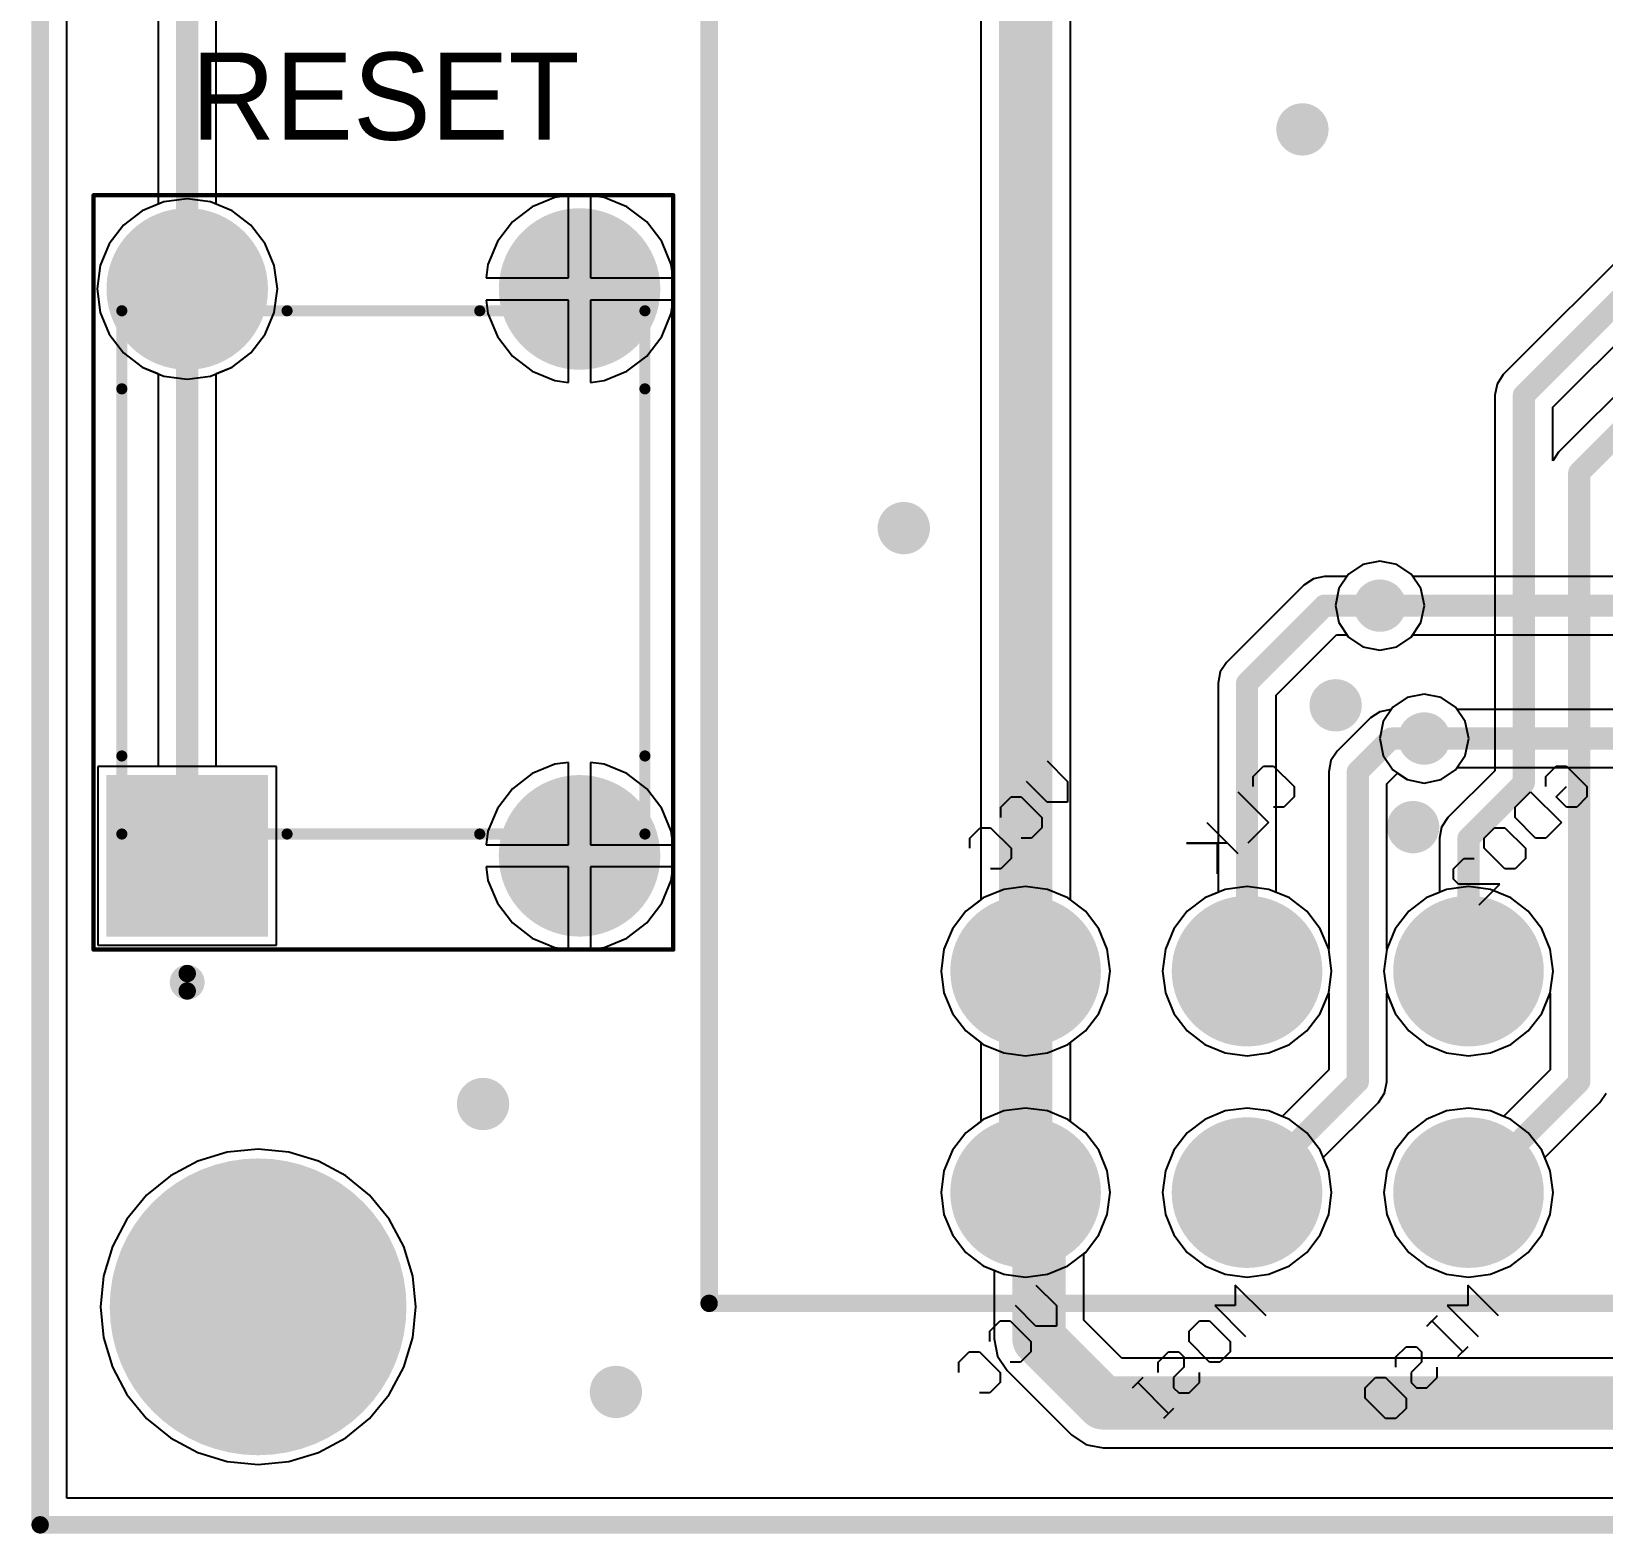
# Model space of a CAD drawing. Header units: millimetres. Extents: x -0.1 to 80.1, y -0.1 to 38.4.
# Drawn here: x -0.1 to 17.92, y -0.1 to 17.13 of the extents above; entities that cross this region are included whole.
import ezdxf

# ---------------------------------------------------------------- set-up
doc = ezdxf.new("R2010")
doc.units = ezdxf.units.MM
for name, color, linetype in [('BottomLayer', 5, 'Continuous'), ('BottomOverlay', 54, 'Continuous'), ('BottomSolder', 6, 'Continuous'), ('KeepOutLayer', 6, 'Continuous'), ('Mechanical13', 56, 'Continuous'), ('Mechanical15', 56, 'Continuous'), ('MultiLayer', 9, 'Continuous'), ('PadHoleLayer', 156, 'Continuous'), ('TopLayer', 1, 'Continuous'), ('TopOverlay', 2, 'Continuous'), ('TopSolder', 216, 'Continuous'), ('ViaHoleLayer', 16, 'Continuous')]:
    doc.layers.add(name, color=color, linetype=linetype)

# ---------------------------------------------------------------- blocks, each defined once
blk = doc.blocks.new('THT_SWC_OMRON_B3F_1022_3')
at = {"layer": 'BottomLayer', "const_width": 0.825}
for points in [[(2.838, 2.123, 1), (3.662, 2.123, 1)], [(-3.662, -2.377, 1), (-2.838, -2.377, 1)], [(2.838, -2.377, 1), (3.662, -2.377, 1)]]:
    blk.add_lwpolyline(points, format="xyb", close=True, dxfattribs=at)
at = {"layer": 'BottomLayer'}
blk.add_solid([(-4.075, 1.298), (-2.425, 1.298), (-4.075, 2.948), (-2.425, 2.948)], dxfattribs=at)
at = {"layer": 'BottomSolder', "const_width": 0.927}
for points in [[(2.787, 2.123, 1), (3.713, 2.123, 1)], [(-3.713, -2.377, 1), (-2.787, -2.377, 1)], [(2.787, -2.377, 1), (3.713, -2.377, 1)]]:
    blk.add_lwpolyline(points, format="xyb", close=True, dxfattribs=at)
at = {"layer": 'BottomSolder'}
blk.add_solid([(-4.177, 1.196), (-2.323, 1.196), (-4.177, 3.05), (-2.323, 3.05)], dxfattribs=at)
at = {"layer": 'Mechanical13', "const_width": 0.127}
for points in [[(-3, 2.873), (-3, -3.127)], [(-3, 2.873), (3, 2.873)], [(3, 2.873), (3, -3.127)], [(-3, -3.127), (3, -3.127)]]:
    blk.add_lwpolyline(points, dxfattribs=at)
at = {"layer": 'Mechanical13'}
for points, const_width in [([(-3.032, 2.873, 1), (-2.968, 2.873, 1)], 0.0635), ([(-3.032, 2.873, 1), (-2.968, 2.873, 1)], 0.0635), ([(2.968, 2.873, 1), (3.032, 2.873, 1)], 0.0635), ([(2.968, 2.873, 1), (3.032, 2.873, 1)], 0.0635), ([(-4.6, 2.123, 1), (-4.8, 2.123, 1)], 0.2), ([(-4.85, 2.123, 1), (-4.75, 2.123, 1)], 0.1), ([(-4.65, 2.123, 1), (-4.55, 2.123, 1)], 0.1), ([(-3.032, -3.127, 1), (-2.968, -3.127, 1)], 0.0635), ([(-3.032, -3.127, 1), (-2.968, -3.127, 1)], 0.0635), ([(2.968, -3.127, 1), (3.032, -3.127, 1)], 0.0635), ([(2.968, -3.127, 1), (3.032, -3.127, 1)], 0.0635)]:
    blk.add_lwpolyline(points, format="xyb", close=True, dxfattribs=dict(at, const_width=const_width))
at = {"layer": 'Mechanical15', "const_width": 0.05}
for points in [[(-4.325, 3.198), (-4.325, -3.452)], [(-4.325, 3.198), (4.325, 3.198)], [(4.325, 3.198), (4.325, -3.452)], [(-4.325, -3.452), (4.325, -3.452)]]:
    blk.add_lwpolyline(points, dxfattribs=at)
at = {"layer": 'Mechanical15', "const_width": 0.025}
for points in [[(-4.337, 3.198, 1), (-4.313, 3.198, 1)], [(-4.337, 3.198, 1), (-4.313, 3.198, 1)], [(4.313, 3.198, 1), (4.337, 3.198, 1)], [(4.313, 3.198, 1), (4.337, 3.198, 1)], [(-4.337, -3.452, 1), (-4.313, -3.452, 1)], [(-4.337, -3.452, 1), (-4.313, -3.452, 1)], [(4.313, -3.452, 1), (4.337, -3.452, 1)], [(4.313, -3.452, 1), (4.337, -3.452, 1)]]:
    blk.add_lwpolyline(points, format="xyb", close=True, dxfattribs=at)
at = {"layer": 'MultiLayer', "const_width": 0.825}
for points in [[(2.838, 2.123, 1), (3.662, 2.123, 1)], [(-3.662, -2.377, 1), (-2.838, -2.377, 1)], [(2.838, -2.377, 1), (3.662, -2.377, 1)]]:
    blk.add_lwpolyline(points, format="xyb", close=True, dxfattribs=at)
at = {"layer": 'MultiLayer'}
blk.add_solid([(-4.075, 1.298), (-2.425, 1.298), (-4.075, 2.948), (-2.425, 2.948)], dxfattribs=at)
at = {"layer": 'PadHoleLayer', "const_width": 0.55}
for points in [[(-3.525, 2.123, 1), (-2.975, 2.123, 1)], [(2.975, 2.123, 1), (3.525, 2.123, 1)], [(-3.525, -2.377, 1), (-2.975, -2.377, 1)], [(2.975, -2.377, 1), (3.525, -2.377, 1)]]:
    blk.add_lwpolyline(points, format="xyb", close=True, dxfattribs=at)
at = {"layer": 'TopLayer', "const_width": 0.825}
for points in [[(2.838, 2.123, 1), (3.662, 2.123, 1)], [(-3.662, -2.377, 1), (-2.838, -2.377, 1)], [(2.838, -2.377, 1), (3.662, -2.377, 1)]]:
    blk.add_lwpolyline(points, format="xyb", close=True, dxfattribs=at)
at = {"layer": 'TopLayer'}
blk.add_solid([(-4.075, 1.298), (-2.425, 1.298), (-4.075, 2.948), (-2.425, 2.948)], dxfattribs=at)
at = {"layer": 'TopOverlay', "const_width": 0.127}
for points in [[(-2.105, 2.873), (2.105, 2.873)], [(-3, 0.978), (-3, -1.232)], [(3, 0.978), (3, -1.232)], [(-2.105, -3.127), (2.105, -3.127)]]:
    blk.add_lwpolyline(points, dxfattribs=at)
at = {"layer": 'TopOverlay'}
for points, const_width in [([(-2.137, 2.873, 1), (-2.073, 2.873, 1)], 0.0635), ([(2.073, 2.873, 1), (2.137, 2.873, 1)], 0.0635), ([(-4.6, 2.123, 1), (-4.8, 2.123, 1)], 0.2), ([(-4.85, 2.123, 1), (-4.75, 2.123, 1)], 0.1), ([(-4.65, 2.123, 1), (-4.55, 2.123, 1)], 0.1), ([(-3.032, 0.978, 1), (-2.968, 0.978, 1)], 0.0635), ([(2.968, 0.978, 1), (3.032, 0.978, 1)], 0.0635), ([(-3.032, -1.232, 1), (-2.968, -1.232, 1)], 0.0635), ([(2.968, -1.232, 1), (3.032, -1.232, 1)], 0.0635), ([(-2.137, -3.127, 1), (-2.073, -3.127, 1)], 0.0635), ([(2.073, -3.127, 1), (2.137, -3.127, 1)], 0.0635)]:
    blk.add_lwpolyline(points, format="xyb", close=True, dxfattribs=dict(at, const_width=const_width))
at = {"layer": 'TopSolder', "const_width": 0.927}
for points in [[(2.787, 2.123, 1), (3.713, 2.123, 1)], [(-3.713, -2.377, 1), (-2.787, -2.377, 1)], [(2.787, -2.377, 1), (3.713, -2.377, 1)]]:
    blk.add_lwpolyline(points, format="xyb", close=True, dxfattribs=at)
at = {"layer": 'TopSolder'}
blk.add_solid([(-4.177, 1.196), (-2.323, 1.196), (-4.177, 3.05), (-2.323, 3.05)], dxfattribs=at)
blk = doc.blocks.new('THT_MOD_CC1101_433_MH__AMAZON_5')
at = {"layer": 'BottomLayer', "const_width": 0.762}
for points in [[(0.889, 13.97, 1), (1.651, 13.97, 1)], [(3.429, 13.97, 1), (4.191, 13.97, 1)], [(0.889, 11.43, 1), (1.651, 11.43, 1)], [(3.429, 11.43, 1), (4.191, 11.43, 1)], [(0.889, 8.89, 1), (1.651, 8.89, 1)], [(3.429, 8.89, 1), (4.191, 8.89, 1)], [(0.889, 6.35, 1), (1.651, 6.35, 1)], [(3.429, 6.35, 1), (4.191, 6.35, 1)], [(0.889, 3.81, 1), (1.651, 3.81, 1)], [(3.429, 3.81, 1), (4.191, 3.81, 1)]]:
    blk.add_lwpolyline(points, format="xyb", close=True, dxfattribs=at)
at = {"layer": 'BottomSolder', "const_width": 0.864}
for points in [[(0.838, 13.97, 1), (1.702, 13.97, 1)], [(3.378, 13.97, 1), (4.242, 13.97, 1)], [(0.838, 11.43, 1), (1.702, 11.43, 1)], [(3.378, 11.43, 1), (4.242, 11.43, 1)], [(0.838, 8.89, 1), (1.702, 8.89, 1)], [(3.378, 8.89, 1), (4.242, 8.89, 1)], [(0.838, 6.35, 1), (1.702, 6.35, 1)], [(3.378, 6.35, 1), (4.242, 6.35, 1)], [(0.838, 3.81, 1), (1.702, 3.81, 1)], [(3.378, 3.81, 1), (4.242, 3.81, 1)]]:
    blk.add_lwpolyline(points, format="xyb", close=True, dxfattribs=at)
at = {"layer": 'MultiLayer', "const_width": 0.762}
for points in [[(0.889, 13.97, 1), (1.651, 13.97, 1)], [(3.429, 13.97, 1), (4.191, 13.97, 1)], [(0.889, 11.43, 1), (1.651, 11.43, 1)], [(3.429, 11.43, 1), (4.191, 11.43, 1)], [(0.889, 8.89, 1), (1.651, 8.89, 1)], [(3.429, 8.89, 1), (4.191, 8.89, 1)], [(0.889, 6.35, 1), (1.651, 6.35, 1)], [(3.429, 6.35, 1), (4.191, 6.35, 1)], [(0.889, 3.81, 1), (1.651, 3.81, 1)], [(3.429, 3.81, 1), (4.191, 3.81, 1)]]:
    blk.add_lwpolyline(points, format="xyb", close=True, dxfattribs=at)
at = {"layer": 'PadHoleLayer', "const_width": 0.381}
for points in [[(1.079, 13.97, 1), (1.46, 13.97, 1)], [(3.619, 13.97, 1), (4, 13.97, 1)], [(1.079, 11.43, 1), (1.46, 11.43, 1)], [(3.619, 11.43, 1), (4, 11.43, 1)], [(1.079, 8.89, 1), (1.46, 8.89, 1)], [(3.619, 8.89, 1), (4, 8.89, 1)], [(1.079, 6.35, 1), (1.46, 6.35, 1)], [(3.619, 6.35, 1), (4, 6.35, 1)], [(1.079, 3.81, 1), (1.46, 3.81, 1)], [(3.619, 3.81, 1), (4, 3.81, 1)]]:
    blk.add_lwpolyline(points, format="xyb", close=True, dxfattribs=at)
at = {"layer": 'TopLayer', "const_width": 0.762}
for points in [[(0.889, 13.97, 1), (1.651, 13.97, 1)], [(3.429, 13.97, 1), (4.191, 13.97, 1)], [(0.889, 11.43, 1), (1.651, 11.43, 1)], [(3.429, 11.43, 1), (4.191, 11.43, 1)], [(0.889, 8.89, 1), (1.651, 8.89, 1)], [(3.429, 8.89, 1), (4.191, 8.89, 1)], [(0.889, 6.35, 1), (1.651, 6.35, 1)], [(3.429, 6.35, 1), (4.191, 6.35, 1)], [(0.889, 3.81, 1), (1.651, 3.81, 1)], [(3.429, 3.81, 1), (4.191, 3.81, 1)]]:
    blk.add_lwpolyline(points, format="xyb", close=True, dxfattribs=at)
at = {"layer": 'TopOverlay', "const_width": 0.2}
for points in [[(0, 17.6), (32.4, 17.6)], [(0, 17.6), (0, 0)], [(32.4, 17.6), (32.4, 0)], [(0, 0), (32.4, 0)]]:
    blk.add_lwpolyline(points, dxfattribs=at)
at = {"layer": 'TopOverlay', "const_width": 0.1}
for points in [[(-0.05, 17.6, 1), (0.05, 17.6, 1)], [(-0.05, 17.6, 1), (0.05, 17.6, 1)], [(32.35, 17.6, 1), (32.45, 17.6, 1)], [(32.35, 17.6, 1), (32.45, 17.6, 1)], [(-0.05, 0, 1), (0.05, 0, 1)], [(-0.05, 0, 1), (0.05, 0, 1)], [(32.35, 0, 1), (32.45, 0, 1)], [(32.35, 0, 1), (32.45, 0, 1)]]:
    blk.add_lwpolyline(points, format="xyb", close=True, dxfattribs=at)
at = {"layer": 'TopSolder', "const_width": 0.864}
for points in [[(0.838, 13.97, 1), (1.702, 13.97, 1)], [(3.378, 13.97, 1), (4.242, 13.97, 1)], [(0.838, 11.43, 1), (1.702, 11.43, 1)], [(3.378, 11.43, 1), (4.242, 11.43, 1)], [(0.838, 8.89, 1), (1.702, 8.89, 1)], [(3.378, 8.89, 1), (4.242, 8.89, 1)], [(0.838, 6.35, 1), (1.702, 6.35, 1)], [(3.378, 6.35, 1), (4.242, 6.35, 1)], [(0.838, 3.81, 1), (1.702, 3.81, 1)], [(3.378, 3.81, 1), (4.242, 3.81, 1)]]:
    blk.add_lwpolyline(points, format="xyb", close=True, dxfattribs=at)

msp = doc.modelspace()

# ---------------------------------------------------------------- linework, layer by layer
at = {"layer": 'BottomLayer'}
for p, q in [((0.306, 0.306), (0.306, 35.694)), ((11.818, 7.167), (11.818, 19.304)), ((10.788, 19.091), (10.788, 7.167)), ((1.419, 15.171), (1.17, 15.067)), ((1.687, 15.206), (1.419, 15.171)), ((1.955, 15.171), (1.687, 15.206)), ((2.204, 15.067), (1.955, 15.171)), ((5.905, 15.223), (5.643, 15.115)), ((6.06, 15.244), (5.905, 15.223)), ((6.06, 14.299), (6.06, 15.244)), ((6.469, 15.223), (6.314, 15.244)), ((6.314, 15.244), (6.314, 14.299)), ((6.731, 15.115), (6.469, 15.223)), ((1.17, 15.067), (0.956, 14.903)), ((2.418, 14.903), (2.204, 15.067)), ((5.643, 15.115), (5.417, 14.942)), ((6.957, 14.942), (6.731, 15.115)), ((0.956, 14.903), (0.792, 14.689)), ((2.582, 14.689), (2.418, 14.903)), ((5.417, 14.942), (5.244, 14.716)), ((7.13, 14.716), (6.957, 14.942)), ((0.792, 14.689), (0.688, 14.44)), ((2.686, 14.44), (2.582, 14.689)), ((5.244, 14.716), (5.136, 14.454)), ((7.238, 14.454), (7.13, 14.716)), ((0.688, 14.44), (0.653, 14.172)), ((2.721, 14.172), (2.686, 14.44)), ((5.136, 14.454), (5.115, 14.299)), ((7.259, 14.299), (7.238, 14.454)), ((5.115, 14.299), (6.06, 14.299)), ((6.314, 14.299), (7.259, 14.299)), ((0.653, 14.172), (0.688, 13.904)), ((2.686, 13.904), (2.721, 14.172)), ((0.688, 13.904), (0.792, 13.655)), ((2.582, 13.655), (2.686, 13.904)), ((6.06, 14.045), (5.115, 14.045)), ((5.115, 14.045), (5.136, 13.89)), ((5.136, 13.89), (5.244, 13.628)), ((6.06, 13.1), (6.06, 14.045)), ((7.259, 14.045), (6.314, 14.045)), ((6.314, 14.045), (6.314, 13.1)), ((7.13, 13.628), (7.238, 13.89)), ((7.238, 13.89), (7.259, 14.045)), ((0.792, 13.655), (0.956, 13.441)), ((2.418, 13.441), (2.582, 13.655)), ((5.244, 13.628), (5.417, 13.402)), ((6.957, 13.402), (7.13, 13.628)), ((0.956, 13.441), (1.17, 13.277)), ((2.204, 13.277), (2.418, 13.441)), ((5.417, 13.402), (5.643, 13.229)), ((6.731, 13.229), (6.957, 13.402)), ((1.17, 13.277), (1.419, 13.173)), ((1.419, 13.173), (1.687, 13.138)), ((1.687, 13.138), (1.955, 13.173)), ((1.955, 13.173), (2.204, 13.277)), ((5.643, 13.229), (5.905, 13.121)), ((6.469, 13.121), (6.731, 13.229)), ((5.905, 13.121), (6.06, 13.1)), ((6.314, 13.1), (6.469, 13.121)), ((15.172, 11.012), (15.007, 10.901)), ((15.367, 11.051), (15.172, 11.012)), ((15.562, 11.012), (15.367, 11.051)), ((15.727, 10.901), (15.562, 11.012)), ((15.007, 10.901), (14.896, 10.736)), ((15.746, 10.874), (15.727, 10.901)), ((20.83, 10.874), (15.746, 10.874)), ((14.896, 10.736), (14.857, 10.541)), ((14.857, 10.541), (14.896, 10.346)), ((14.896, 10.346), (15.007, 10.181)), ((15.007, 10.181), (15.172, 10.07)), ((15.562, 10.07), (15.727, 10.181)), ((15.727, 10.181), (15.746, 10.208)), ((15.746, 10.208), (20.83, 10.208)), ((15.172, 10.07), (15.367, 10.031)), ((15.367, 10.031), (15.562, 10.07)), ((15.515, 9.377), (15.404, 9.212)), ((15.68, 9.488), (15.515, 9.377)), ((15.875, 9.527), (15.68, 9.488)), ((16.07, 9.488), (15.875, 9.527)), ((16.235, 9.377), (16.07, 9.488)), ((16.254, 9.35), (16.235, 9.377)), ((15.404, 9.212), (15.365, 9.017)), ((21.084, 9.35), (16.254, 9.35)), ((15.365, 9.017), (15.404, 8.822)), ((2.712, 8.697), (0.662, 8.697)), ((0.662, 8.697), (0.662, 6.647)), ((2.712, 6.647), (2.712, 8.697)), ((5.905, 8.723), (5.643, 8.615)), ((6.06, 8.744), (5.905, 8.723)), ((6.06, 7.799), (6.06, 8.744)), ((6.469, 8.723), (6.314, 8.744)), ((6.314, 8.744), (6.314, 7.799)), ((6.731, 8.615), (6.469, 8.723)), ((15.404, 8.822), (15.515, 8.657)), ((15.515, 8.657), (15.68, 8.546)), ((16.07, 8.546), (16.235, 8.657)), ((16.235, 8.657), (16.254, 8.684)), ((16.254, 8.684), (21.084, 8.684)), ((5.643, 8.615), (5.417, 8.442)), ((6.957, 8.442), (6.731, 8.615)), ((15.68, 8.546), (15.875, 8.507)), ((15.875, 8.507), (16.07, 8.546)), ((5.417, 8.442), (5.244, 8.216)), ((7.13, 8.216), (6.957, 8.442)), ((5.244, 8.216), (5.136, 7.954)), ((7.238, 7.954), (7.13, 8.216)), ((5.136, 7.954), (5.115, 7.799)), ((7.259, 7.799), (7.238, 7.954)), ((5.115, 7.799), (6.06, 7.799)), ((6.314, 7.799), (7.259, 7.799)), ((6.06, 7.545), (5.115, 7.545)), ((5.115, 7.545), (5.136, 7.39)), ((5.136, 7.39), (5.244, 7.128)), ((6.06, 6.6), (6.06, 7.545)), ((7.259, 7.545), (6.314, 7.545)), ((6.314, 7.545), (6.314, 6.6)), ((7.13, 7.128), (7.238, 7.39)), ((7.238, 7.39), (7.259, 7.545)), ((13.592, 7.287), (13.358, 7.19)), ((13.843, 7.32), (13.592, 7.287)), ((14.094, 7.287), (13.843, 7.32)), ((14.328, 7.19), (14.094, 7.287)), ((16.132, 7.287), (15.898, 7.19)), ((16.383, 7.32), (16.132, 7.287)), ((16.634, 7.287), (16.383, 7.32)), ((16.868, 7.19), (16.634, 7.287)), ((5.244, 7.128), (5.417, 6.902)), ((6.957, 6.902), (7.13, 7.128)), ((10.617, 7.036), (10.463, 6.835)), ((10.788, 7.167), (10.617, 7.036)), ((11.989, 7.036), (11.818, 7.167)), ((12.143, 6.835), (11.989, 7.036)), ((13.157, 7.036), (13.003, 6.835)), ((13.358, 7.19), (13.157, 7.036)), ((14.529, 7.036), (14.328, 7.19)), ((14.683, 6.835), (14.529, 7.036)), ((15.697, 7.036), (15.543, 6.835)), ((15.898, 7.19), (15.697, 7.036)), ((17.069, 7.036), (16.868, 7.19)), ((17.223, 6.835), (17.069, 7.036)), ((5.417, 6.902), (5.643, 6.729)), ((6.731, 6.729), (6.957, 6.902)), ((5.643, 6.729), (5.905, 6.621)), ((6.469, 6.621), (6.731, 6.729)), ((10.463, 6.835), (10.366, 6.601)), ((12.24, 6.601), (12.143, 6.835)), ((13.003, 6.835), (12.906, 6.601)), ((14.78, 6.601), (14.683, 6.835)), ((15.543, 6.835), (15.446, 6.601)), ((17.32, 6.601), (17.223, 6.835)), ((0.662, 6.647), (2.712, 6.647)), ((5.905, 6.621), (6.06, 6.6)), ((6.314, 6.6), (6.469, 6.621)), ((10.366, 6.601), (10.333, 6.35)), ((12.273, 6.35), (12.24, 6.601)), ((12.906, 6.601), (12.873, 6.35)), ((14.813, 6.35), (14.78, 6.601)), ((15.446, 6.601), (15.413, 6.35)), ((17.353, 6.35), (17.32, 6.601)), ((10.333, 6.35), (10.366, 6.099)), ((12.24, 6.099), (12.273, 6.35)), ((12.873, 6.35), (12.906, 6.099)), ((14.78, 6.099), (14.813, 6.35)), ((15.413, 6.35), (15.446, 6.099)), ((17.32, 6.099), (17.353, 6.35)), ((10.366, 6.099), (10.463, 5.865)), ((12.143, 5.865), (12.24, 6.099)), ((12.906, 6.099), (13.003, 5.865)), ((14.683, 5.865), (14.78, 6.099)), ((15.446, 6.099), (15.543, 5.865)), ((17.223, 5.865), (17.32, 6.099)), ((10.463, 5.865), (10.617, 5.664)), ((11.989, 5.664), (12.143, 5.865)), ((13.003, 5.865), (13.157, 5.664)), ((14.529, 5.664), (14.683, 5.865)), ((15.543, 5.865), (15.697, 5.664)), ((17.069, 5.664), (17.223, 5.865)), ((10.617, 5.664), (10.788, 5.533)), ((11.818, 5.533), (11.989, 5.664)), ((13.157, 5.664), (13.358, 5.51)), ((14.328, 5.51), (14.529, 5.664)), ((15.697, 5.664), (15.898, 5.51)), ((16.868, 5.51), (17.069, 5.664)), ((10.788, 5.533), (10.788, 4.627)), ((11.818, 4.627), (11.818, 5.533)), ((13.358, 5.51), (13.592, 5.413)), ((13.592, 5.413), (13.843, 5.38)), ((13.843, 5.38), (14.094, 5.413)), ((14.094, 5.413), (14.328, 5.51)), ((15.898, 5.51), (16.132, 5.413)), ((16.132, 5.413), (16.383, 5.38)), ((16.383, 5.38), (16.634, 5.413)), ((16.634, 5.413), (16.868, 5.51)), ((13.592, 4.747), (13.358, 4.65)), ((13.843, 4.78), (13.592, 4.747)), ((14.094, 4.747), (13.843, 4.78)), ((14.328, 4.65), (14.094, 4.747)), ((16.132, 4.747), (15.898, 4.65)), ((16.383, 4.78), (16.132, 4.747)), ((16.634, 4.747), (16.383, 4.78)), ((16.868, 4.65), (16.634, 4.747)), ((10.788, 4.627), (10.617, 4.496)), ((11.989, 4.496), (11.818, 4.627)), ((13.358, 4.65), (13.157, 4.496)), ((14.529, 4.496), (14.328, 4.65)), ((15.898, 4.65), (15.697, 4.496)), ((17.069, 4.496), (16.868, 4.65)), ((10.617, 4.496), (10.463, 4.295)), ((12.143, 4.295), (11.989, 4.496)), ((13.157, 4.496), (13.003, 4.295)), ((14.683, 4.295), (14.529, 4.496)), ((15.697, 4.496), (15.543, 4.295)), ((17.223, 4.295), (17.069, 4.496)), ((1.808, 4.171), (1.495, 4.004)), ((2.147, 4.274), (1.808, 4.171)), ((2.5, 4.309), (2.147, 4.274)), ((2.853, 4.274), (2.5, 4.309)), ((3.192, 4.171), (2.853, 4.274)), ((3.505, 4.004), (3.192, 4.171)), ((10.463, 4.295), (10.366, 4.061)), ((12.24, 4.061), (12.143, 4.295)), ((13.003, 4.295), (12.906, 4.061)), ((14.78, 4.061), (14.683, 4.295)), ((15.543, 4.295), (15.446, 4.061)), ((17.32, 4.061), (17.223, 4.295)), ((1.495, 4.004), (1.221, 3.779)), ((3.779, 3.779), (3.505, 4.004)), ((10.366, 4.061), (10.333, 3.81)), ((12.273, 3.81), (12.24, 4.061)), ((12.906, 4.061), (12.873, 3.81)), ((14.813, 3.81), (14.78, 4.061)), ((15.446, 4.061), (15.413, 3.81)), ((17.353, 3.81), (17.32, 4.061)), ((10.333, 3.81), (10.366, 3.559)), ((12.24, 3.559), (12.273, 3.81)), ((12.873, 3.81), (12.906, 3.559)), ((14.78, 3.559), (14.813, 3.81)), ((15.413, 3.81), (15.446, 3.559)), ((17.32, 3.559), (17.353, 3.81)), ((1.221, 3.779), (0.996, 3.505)), ((4.004, 3.505), (3.779, 3.779)), ((0.996, 3.505), (0.829, 3.192)), ((4.171, 3.192), (4.004, 3.505)), ((10.366, 3.559), (10.463, 3.325)), ((12.143, 3.325), (12.24, 3.559)), ((12.906, 3.559), (13.003, 3.325)), ((14.683, 3.325), (14.78, 3.559)), ((15.446, 3.559), (15.543, 3.325)), ((17.223, 3.325), (17.32, 3.559)), ((10.463, 3.325), (10.617, 3.124)), ((11.989, 3.124), (12.143, 3.325)), ((13.003, 3.325), (13.157, 3.124)), ((14.529, 3.124), (14.683, 3.325)), ((15.543, 3.325), (15.697, 3.124)), ((17.069, 3.124), (17.223, 3.325)), ((0.829, 3.192), (0.726, 2.853)), ((4.274, 2.853), (4.171, 3.192)), ((10.617, 3.124), (10.818, 2.97)), ((11.971, 3.11), (11.989, 3.124)), ((11.971, 2.346), (11.971, 3.11)), ((13.157, 3.124), (13.358, 2.97)), ((14.328, 2.97), (14.529, 3.124)), ((15.697, 3.124), (15.898, 2.97)), ((16.868, 2.97), (17.069, 3.124)), ((10.818, 2.97), (10.941, 2.919)), ((10.941, 2.919), (10.941, 2.133)), ((13.358, 2.97), (13.592, 2.873)), ((14.094, 2.873), (14.328, 2.97)), ((15.898, 2.97), (16.132, 2.873)), ((16.634, 2.873), (16.868, 2.97)), ((0.726, 2.853), (0.691, 2.5)), ((4.309, 2.5), (4.274, 2.853)), ((13.592, 2.873), (13.843, 2.84)), ((13.843, 2.84), (14.094, 2.873)), ((16.132, 2.873), (16.383, 2.84)), ((16.383, 2.84), (16.634, 2.873)), ((0.691, 2.5), (0.726, 2.147)), ((4.274, 2.147), (4.309, 2.5)), ((12.405, 1.912), (11.971, 2.346)), ((0.726, 2.147), (0.829, 1.808)), ((4.171, 1.808), (4.274, 2.147)), ((10.941, 2.133), (10.98, 1.936)), ((0.829, 1.808), (0.996, 1.495)), ((4.004, 1.495), (4.171, 1.808)), ((10.98, 1.936), (11.092, 1.769)), ((43.348, 1.912), (12.405, 1.912)), ((11.092, 1.769), (11.828, 1.033)), ((0.996, 1.495), (1.221, 1.221)), ((3.779, 1.221), (4.004, 1.495)), ((1.221, 1.221), (1.495, 0.996)), ((3.505, 0.996), (3.779, 1.221)), ((1.495, 0.996), (1.808, 0.829)), ((3.192, 0.829), (3.505, 0.996)), ((11.828, 1.033), (11.828, 1.033)), ((11.828, 1.033), (11.995, 0.921)), ((11.995, 0.921), (12.028, 0.915)), ((12.028, 0.915), (12.192, 0.882)), ((1.808, 0.829), (2.147, 0.726)), ((2.147, 0.726), (2.5, 0.691)), ((2.5, 0.691), (2.853, 0.726)), ((2.853, 0.726), (3.192, 0.829)), ((12.192, 0.882), (12.192, 0.882)), ((12.192, 0.882), (43.561, 0.882)), ((61.849, 0.306), (0.306, 0.306))]:
    msp.add_line(p, q, dxfattribs=at)
for points, const_width in [([(11.303, 6.35), (11.303, 19.304)], 0.61), ([(15.367, 10.541), (21.209, 10.541)], 0.254), ([(15.875, 9.017), (21.463, 9.017)], 0.254), ([(11.303, 3.81), (11.303, 6.35)], 0.61), ([(11.303, 3.81), (11.456, 3.657)], 0.61), ([(11.456, 2.133), (11.456, 3.657)], 0.61), ([(11.456, 2.133), (12.192, 1.397)], 0.61), ([(12.192, 1.397), (43.561, 1.397)], 0.61)]:
    msp.add_lwpolyline(points, dxfattribs=dict(at, const_width=const_width))
for points, const_width in [([(14.328, 16.002, 1), (14.628, 16.002, 1)], 0.3), ([(9.756, 11.43, 1), (10.056, 11.43, 1)], 0.3), ([(15.217, 10.541, 1), (15.517, 10.541, 1)], 0.3), ([(15.303, 10.541, 1), (15.431, 10.541, 1)], 0.127), ([(14.709, 9.398, 1), (15.009, 9.398, 1)], 0.3), ([(15.725, 9.017, 1), (16.025, 9.017, 1)], 0.3), ([(15.812, 9.017, 1), (15.938, 9.017, 1)], 0.127), ([(15.598, 8.001, 1), (15.898, 8.001, 1)], 0.3), ([(11.151, 6.35, 1), (11.455, 6.35, 1)], 0.305), ([(11.151, 6.35, 1), (11.455, 6.35, 1)], 0.305), ([(4.93, 4.826, 1), (5.23, 4.826, 1)], 0.3), ([(1.7, 2.5, 1), (3.3, 2.5, 1)], 1.6), ([(11.151, 3.81, 1), (11.455, 3.81, 1)], 0.305), ([(11.151, 3.81, 1), (11.455, 3.81, 1)], 0.305), ([(11.303, 3.657, 1), (11.608, 3.657, 1)], 0.305), ([(11.303, 3.657, 1), (11.608, 3.657, 1)], 0.305), ([(11.303, 2.133, 1), (11.608, 2.133, 1)], 0.305), ([(11.303, 2.133, 1), (11.608, 2.133, 1)], 0.305), ([(6.454, 1.524, 1), (6.754, 1.524, 1)], 0.3), ([(12.04, 1.397, 1), (12.344, 1.397, 1)], 0.305), ([(12.04, 1.397, 1), (12.344, 1.397, 1)], 0.305)]:
    msp.add_lwpolyline(points, format="xyb", close=True, dxfattribs=dict(at, const_width=const_width))
at = {"layer": 'BottomOverlay'}
for p, q in [((11.549, 8.76), (11.785, 8.524)), ((13.912, 8.583), (14.03, 8.701)), ((14.03, 8.701), (14.148, 8.701)), ((14.148, 8.701), (14.384, 8.465)), ((17.271, 8.583), (17.389, 8.701)), ((17.389, 8.701), (17.507, 8.701)), ((17.507, 8.701), (17.742, 8.465)), ((11.549, 8.289), (11.313, 8.524)), ((11.785, 8.524), (11.785, 8.289)), ((13.912, 8.465), (13.912, 8.583)), ((17.271, 8.465), (17.271, 8.583)), ((11.019, 8.23), (11.137, 8.348)), ((11.137, 8.348), (11.254, 8.348)), ((11.254, 8.348), (11.49, 8.112)), ((13.736, 8.407), (14.089, 8.053)), ((14.384, 8.348), (14.266, 8.23)), ((14.384, 8.465), (14.384, 8.348)), ((16.918, 8.23), (17.094, 8.407)), ((17.094, 8.407), (17.448, 8.053)), ((17.389, 8.348), (17.507, 8.465)), ((17.507, 8.23), (17.389, 8.348)), ((17.742, 8.348), (17.624, 8.23)), ((17.742, 8.465), (17.742, 8.348)), ((11.019, 8.112), (11.019, 8.23)), ((11.49, 8.112), (11.49, 7.994)), ((11.785, 8.289), (11.549, 8.289)), ((14.266, 8.23), (14.148, 8.23)), ((16.918, 8.112), (16.918, 8.23)), ((17.153, 7.876), (16.918, 8.112)), ((17.624, 8.23), (17.507, 8.23)), ((10.665, 7.876), (10.783, 7.994)), ((10.783, 7.994), (10.901, 7.994)), ((10.901, 7.994), (11.137, 7.759)), ((11.49, 7.994), (11.372, 7.876)), ((13.382, 8.053), (13.736, 7.7)), ((14.089, 8.053), (13.853, 7.818)), ((16.564, 7.876), (16.682, 7.994)), ((16.682, 7.994), (16.8, 7.994)), ((16.8, 7.994), (17.035, 7.759)), ((17.448, 8.053), (17.271, 7.876)), ((10.665, 7.759), (10.665, 7.876)), ((11.137, 7.759), (11.137, 7.641)), ((11.372, 7.876), (11.254, 7.876)), ((13.618, 7.818), (13.147, 7.818)), ((13.147, 7.818), (13.5, 7.818)), ((13.5, 7.818), (13.5, 7.464)), ((13.736, 7.7), (13.618, 7.818)), ((16.564, 7.759), (16.564, 7.876)), ((16.8, 7.523), (16.564, 7.759)), ((17.035, 7.759), (17.035, 7.641)), ((17.271, 7.876), (17.153, 7.876)), ((11.137, 7.641), (11.019, 7.523)), ((16.211, 7.523), (16.329, 7.641)), ((16.329, 7.641), (16.446, 7.641)), ((17.035, 7.641), (16.918, 7.523)), ((11.019, 7.523), (10.901, 7.523)), ((16.211, 7.405), (16.211, 7.523)), ((16.27, 7.346), (16.211, 7.405)), ((16.918, 7.523), (16.8, 7.523)), ((16.741, 7.346), (16.27, 7.346)), ((16.505, 7.111), (16.741, 7.346)), ((11.422, 2.75), (11.658, 2.514)), ((14.061, 2.396), (13.708, 2.75)), ((13.708, 2.75), (13.708, 2.514)), ((16.728, 2.396), (16.375, 2.75)), ((16.375, 2.75), (16.375, 2.514)), ((11.422, 2.279), (11.186, 2.514)), ((11.658, 2.514), (11.658, 2.279)), ((13.708, 2.514), (13.472, 2.514)), ((13.472, 2.514), (13.826, 2.161)), ((16.022, 2.396), (15.904, 2.279)), ((16.375, 2.514), (16.139, 2.514)), ((16.139, 2.514), (16.493, 2.161)), ((10.892, 2.22), (11.01, 2.338)), ((10.892, 2.102), (10.892, 2.22)), ((11.01, 2.338), (11.127, 2.338)), ((11.127, 2.338), (11.363, 2.102)), ((11.658, 2.279), (11.422, 2.279)), ((13.178, 2.22), (13.296, 2.338)), ((13.178, 2.102), (13.178, 2.22)), ((13.296, 2.338), (13.413, 2.338)), ((13.413, 2.338), (13.649, 2.102)), ((15.904, 2.279), (15.963, 2.338)), ((15.963, 2.338), (16.316, 1.984)), ((10.538, 1.866), (10.656, 1.984)), ((10.656, 1.984), (10.774, 1.984)), ((10.774, 1.984), (11.01, 1.748)), ((11.363, 1.984), (11.245, 1.866)), ((11.363, 2.102), (11.363, 1.984)), ((12.824, 1.866), (12.942, 1.984)), ((12.942, 1.984), (13.06, 1.984)), ((13.06, 1.984), (13.119, 1.925)), ((13.413, 1.866), (13.178, 2.102)), ((13.649, 1.984), (13.531, 1.866)), ((13.649, 2.102), (13.649, 1.984)), ((15.55, 1.925), (15.668, 2.043)), ((15.668, 2.043), (15.786, 2.043)), ((15.786, 2.043), (15.845, 1.984)), ((15.845, 1.984), (15.845, 1.866)), ((16.375, 2.043), (16.257, 1.925)), ((16.316, 1.984), (16.375, 2.043)), ((10.538, 1.748), (10.538, 1.866)), ((11.245, 1.866), (11.127, 1.866)), ((12.824, 1.748), (12.824, 1.866)), ((13.119, 1.807), (13.001, 1.69)), ((13.119, 1.925), (13.119, 1.807)), ((13.531, 1.866), (13.413, 1.866)), ((15.55, 1.807), (15.55, 1.925)), ((15.845, 1.866), (15.727, 1.748)), ((16.022, 1.69), (16.022, 1.807)), ((11.01, 1.631), (10.892, 1.513)), ((11.01, 1.748), (11.01, 1.631)), ((12.648, 1.69), (12.53, 1.572)), ((12.53, 1.572), (12.589, 1.631)), ((12.589, 1.631), (12.942, 1.277)), ((13.001, 1.69), (13.001, 1.572)), ((13.178, 1.513), (13.296, 1.631)), ((13.296, 1.631), (13.296, 1.748)), ((15.197, 1.572), (15.315, 1.69)), ((15.315, 1.69), (15.432, 1.69)), ((15.432, 1.69), (15.668, 1.454)), ((15.727, 1.748), (15.727, 1.631)), ((15.727, 1.631), (15.786, 1.572)), ((15.904, 1.572), (16.022, 1.69)), ((10.892, 1.513), (10.774, 1.513)), ((13.001, 1.572), (13.06, 1.513)), ((13.06, 1.513), (13.178, 1.513)), ((15.197, 1.454), (15.197, 1.572)), ((15.432, 1.218), (15.197, 1.454)), ((15.668, 1.454), (15.668, 1.336)), ((15.786, 1.572), (15.904, 1.572)), ((13.001, 1.336), (12.883, 1.218)), ((12.942, 1.277), (13.001, 1.336)), ((15.668, 1.336), (15.55, 1.218)), ((15.55, 1.218), (15.432, 1.218))]:
    msp.add_line(p, q, dxfattribs=at)
at = {"layer": 'BottomSolder', "const_width": 1.702}
msp.add_lwpolyline([(1.649, 2.5, 1), (3.351, 2.5, 1)], format="xyb", close=True, dxfattribs=at)
at = {"layer": 'KeepOutLayer', "const_width": 0.2}
for points in [[(0, 0), (0, 36)], [(0, 0), (80, 0)]]:
    msp.add_lwpolyline(points, dxfattribs=at)
at = {"layer": 'KeepOutLayer', "const_width": 0.1}
msp.add_lwpolyline([(-0.05, 0, 1), (0.05, 0, 1)], format="xyb", close=True, dxfattribs=at)
msp.add_lwpolyline([(-0.05, 0, 1), (0.05, 0, 1)], format="xyb", close=True, dxfattribs=at)
at = {"layer": 'MultiLayer'}
for points, const_width in [([(14.328, 16.002, 1), (14.628, 16.002, 1)], 0.3), ([(9.756, 11.43, 1), (10.056, 11.43, 1)], 0.3), ([(15.217, 10.541, 1), (15.517, 10.541, 1)], 0.3), ([(14.709, 9.398, 1), (15.009, 9.398, 1)], 0.3), ([(15.725, 9.017, 1), (16.025, 9.017, 1)], 0.3), ([(15.598, 8.001, 1), (15.898, 8.001, 1)], 0.3), ([(4.93, 4.826, 1), (5.23, 4.826, 1)], 0.3), ([(1.7, 2.5, 1), (3.3, 2.5, 1)], 1.6), ([(6.454, 1.524, 1), (6.754, 1.524, 1)], 0.3)]:
    msp.add_lwpolyline(points, format="xyb", close=True, dxfattribs=dict(at, const_width=const_width))
at = {"layer": 'PadHoleLayer', "const_width": 1.5}
msp.add_lwpolyline([(1.75, 2.5, 1), (3.25, 2.5, 1)], format="xyb", close=True, dxfattribs=at)
at = {"layer": 'TopLayer'}
for p, q in [((0.306, 0.306), (0.306, 35.694)), ((1.354, 24.039), (1.354, 15.143)), ((2.02, 15.143), (2.02, 23.901)), ((1.354, 15.143), (1.17, 15.067)), ((2.204, 15.067), (2.02, 15.143)), ((5.905, 15.223), (5.643, 15.115)), ((6.06, 15.244), (5.905, 15.223)), ((6.06, 14.299), (6.06, 15.244)), ((6.469, 15.223), (6.314, 15.244)), ((6.314, 15.244), (6.314, 14.299)), ((6.731, 15.115), (6.469, 15.223)), ((18.794, 15.202), (16.782, 13.19)), ((1.17, 15.067), (0.956, 14.903)), ((2.418, 14.903), (2.204, 15.067)), ((5.643, 15.115), (5.417, 14.942)), ((6.957, 14.942), (6.731, 15.115)), ((0.956, 14.903), (0.792, 14.689)), ((2.582, 14.689), (2.418, 14.903)), ((5.417, 14.942), (5.244, 14.716)), ((7.13, 14.716), (6.957, 14.942)), ((0.792, 14.689), (0.688, 14.44)), ((2.686, 14.44), (2.582, 14.689)), ((5.244, 14.716), (5.136, 14.454)), ((7.238, 14.454), (7.13, 14.716)), ((17.351, 12.816), (19.168, 14.633)), ((0.688, 14.44), (0.653, 14.172)), ((2.721, 14.172), (2.686, 14.44)), ((5.136, 14.454), (5.115, 14.299)), ((7.259, 14.299), (7.238, 14.454)), ((5.115, 14.299), (6.06, 14.299)), ((6.314, 14.299), (7.259, 14.299)), ((0.653, 14.172), (0.688, 13.904)), ((2.686, 13.904), (2.721, 14.172)), ((0.688, 13.904), (0.792, 13.655)), ((2.582, 13.655), (2.686, 13.904)), ((6.06, 14.045), (5.115, 14.045)), ((5.115, 14.045), (5.136, 13.89)), ((5.136, 13.89), (5.244, 13.628)), ((6.06, 13.1), (6.06, 14.045)), ((7.259, 14.045), (6.314, 14.045)), ((6.314, 14.045), (6.314, 13.1)), ((7.13, 13.628), (7.238, 13.89)), ((7.238, 13.89), (7.259, 14.045)), ((0.792, 13.655), (0.956, 13.441)), ((2.418, 13.441), (2.582, 13.655)), ((5.244, 13.628), (5.417, 13.402)), ((6.957, 13.402), (7.13, 13.628)), ((0.956, 13.441), (1.17, 13.277)), ((2.204, 13.277), (2.418, 13.441)), ((5.417, 13.402), (5.643, 13.229)), ((6.731, 13.229), (6.957, 13.402)), ((18.547, 13.43), (17.417, 12.301)), ((1.17, 13.277), (1.354, 13.201)), ((1.354, 13.201), (1.354, 8.697)), ((2.02, 13.201), (2.204, 13.277)), ((2.02, 8.697), (2.02, 13.201)), ((5.643, 13.229), (5.905, 13.121)), ((6.469, 13.121), (6.731, 13.229)), ((16.782, 13.19), (16.71, 13.082)), ((5.905, 13.121), (6.06, 13.1)), ((6.314, 13.1), (6.469, 13.121)), ((16.71, 13.082), (16.685, 12.954)), ((16.685, 12.954), (16.685, 8.647)), ((17.351, 12.202), (17.351, 12.816)), ((17.417, 12.301), (17.351, 12.202)), ((15.172, 11.012), (15.007, 10.901)), ((15.367, 11.051), (15.172, 11.012)), ((15.562, 11.012), (15.367, 11.051)), ((15.727, 10.901), (15.562, 11.012)), ((14.604, 10.849), (14.496, 10.777)), ((14.732, 10.874), (14.604, 10.849)), ((14.988, 10.874), (14.732, 10.874)), ((15.007, 10.901), (14.988, 10.874)), ((15.838, 10.736), (15.727, 10.901)), ((14.496, 10.777), (13.607, 9.888)), ((15.877, 10.541), (15.838, 10.736)), ((15.838, 10.346), (15.877, 10.541)), ((15.727, 10.181), (15.838, 10.346)), ((14.176, 9.514), (14.87, 10.208)), ((14.87, 10.208), (14.988, 10.208)), ((14.988, 10.208), (15.007, 10.181)), ((15.007, 10.181), (15.172, 10.07)), ((15.562, 10.07), (15.727, 10.181)), ((15.172, 10.07), (15.367, 10.031)), ((15.367, 10.031), (15.562, 10.07)), ((13.535, 9.78), (13.51, 9.652)), ((13.607, 9.888), (13.535, 9.78)), ((13.51, 9.652), (13.51, 7.253)), ((14.176, 7.253), (14.176, 9.514)), ((15.515, 9.377), (15.496, 9.35)), ((15.68, 9.488), (15.515, 9.377)), ((15.875, 9.527), (15.68, 9.488)), ((16.07, 9.488), (15.875, 9.527)), ((16.235, 9.377), (16.07, 9.488)), ((16.346, 9.212), (16.235, 9.377)), ((15.258, 9.253), (14.877, 8.872)), ((15.366, 9.325), (15.258, 9.253)), ((15.494, 9.35), (15.366, 9.325)), ((15.496, 9.35), (15.494, 9.35)), ((16.385, 9.017), (16.346, 9.212)), ((16.346, 8.822), (16.385, 9.017)), ((14.877, 8.872), (14.805, 8.764)), ((1.354, 8.697), (0.662, 8.697)), ((0.662, 8.697), (0.662, 6.647)), ((2.712, 8.697), (2.02, 8.697)), ((2.712, 6.647), (2.712, 8.697)), ((5.905, 8.723), (5.643, 8.615)), ((6.06, 8.744), (5.905, 8.723)), ((6.06, 7.799), (6.06, 8.744)), ((6.469, 8.723), (6.314, 8.744)), ((6.314, 8.744), (6.314, 7.799)), ((6.731, 8.615), (6.469, 8.723)), ((14.805, 8.764), (14.78, 8.636)), ((16.07, 8.546), (16.235, 8.657)), ((16.235, 8.657), (16.346, 8.822)), ((5.643, 8.615), (5.417, 8.442)), ((6.957, 8.442), (6.731, 8.615)), ((14.78, 8.636), (14.78, 6.603)), ((15.446, 8.498), (15.569, 8.62)), ((15.446, 6.603), (15.446, 8.498)), ((15.569, 8.62), (15.68, 8.546)), ((15.68, 8.546), (15.875, 8.507)), ((15.875, 8.507), (16.07, 8.546)), ((16.685, 8.647), (16.147, 8.11)), ((5.417, 8.442), (5.244, 8.216)), ((7.13, 8.216), (6.957, 8.442)), ((5.244, 8.216), (5.136, 7.954)), ((7.238, 7.954), (7.13, 8.216)), ((16.147, 8.11), (16.075, 8.002)), ((5.136, 7.954), (5.115, 7.799)), ((7.259, 7.799), (7.238, 7.954)), ((16.075, 8.002), (16.05, 7.874)), ((5.115, 7.799), (6.06, 7.799)), ((6.314, 7.799), (7.259, 7.799)), ((16.05, 7.874), (16.05, 7.253)), ((6.06, 7.545), (5.115, 7.545)), ((5.115, 7.545), (5.136, 7.39)), ((5.136, 7.39), (5.244, 7.128)), ((6.06, 6.6), (6.06, 7.545)), ((7.259, 7.545), (6.314, 7.545)), ((6.314, 7.545), (6.314, 6.6)), ((7.13, 7.128), (7.238, 7.39)), ((7.238, 7.39), (7.259, 7.545)), ((11.052, 7.287), (10.818, 7.19)), ((11.303, 7.32), (11.052, 7.287)), ((11.554, 7.287), (11.303, 7.32)), ((11.788, 7.19), (11.554, 7.287)), ((13.51, 7.253), (13.358, 7.19)), ((14.328, 7.19), (14.176, 7.253)), ((16.05, 7.253), (15.898, 7.19)), ((5.244, 7.128), (5.417, 6.902)), ((6.957, 6.902), (7.13, 7.128)), ((10.617, 7.036), (10.463, 6.835)), ((10.818, 7.19), (10.617, 7.036)), ((11.989, 7.036), (11.788, 7.19)), ((12.143, 6.835), (11.989, 7.036)), ((13.157, 7.036), (13.003, 6.835)), ((13.358, 7.19), (13.157, 7.036)), ((14.529, 7.036), (14.328, 7.19)), ((14.683, 6.835), (14.529, 7.036)), ((15.697, 7.036), (15.543, 6.835)), ((15.898, 7.19), (15.697, 7.036)), ((5.417, 6.902), (5.643, 6.729)), ((6.731, 6.729), (6.957, 6.902)), ((5.643, 6.729), (5.905, 6.621)), ((6.469, 6.621), (6.731, 6.729)), ((10.463, 6.835), (10.366, 6.601)), ((12.24, 6.601), (12.143, 6.835)), ((13.003, 6.835), (12.906, 6.601)), ((14.78, 6.603), (14.683, 6.835)), ((15.543, 6.835), (15.446, 6.603)), ((0.662, 6.647), (2.712, 6.647)), ((5.905, 6.621), (6.06, 6.6)), ((6.314, 6.6), (6.469, 6.621)), ((10.366, 6.601), (10.333, 6.35)), ((12.273, 6.35), (12.24, 6.601)), ((12.906, 6.601), (12.873, 6.35)), ((10.333, 6.35), (10.366, 6.099)), ((12.24, 6.099), (12.273, 6.35)), ((12.873, 6.35), (12.906, 6.099)), ((10.366, 6.099), (10.463, 5.865)), ((12.143, 5.865), (12.24, 6.099)), ((12.906, 6.099), (13.003, 5.865)), ((14.683, 5.865), (14.78, 6.097)), ((14.78, 6.097), (14.78, 5.218)), ((15.446, 5.08), (15.446, 6.097)), ((15.446, 6.097), (15.543, 5.865)), ((17.223, 5.865), (17.32, 6.097)), ((17.32, 6.097), (17.32, 5.218)), ((10.463, 5.865), (10.617, 5.664)), ((11.989, 5.664), (12.143, 5.865)), ((13.003, 5.865), (13.157, 5.664)), ((14.529, 5.664), (14.683, 5.865)), ((15.543, 5.865), (15.697, 5.664)), ((17.069, 5.664), (17.223, 5.865)), ((10.617, 5.664), (10.818, 5.51)), ((11.788, 5.51), (11.989, 5.664)), ((13.157, 5.664), (13.358, 5.51)), ((14.328, 5.51), (14.529, 5.664)), ((15.697, 5.664), (15.898, 5.51)), ((16.868, 5.51), (17.069, 5.664)), ((10.818, 5.51), (11.052, 5.413)), ((11.052, 5.413), (11.303, 5.38)), ((11.303, 5.38), (11.554, 5.413)), ((11.554, 5.413), (11.788, 5.51)), ((13.358, 5.51), (13.592, 5.413)), ((13.592, 5.413), (13.843, 5.38)), ((13.843, 5.38), (14.094, 5.413)), ((14.094, 5.413), (14.328, 5.51)), ((15.898, 5.51), (16.132, 5.413)), ((16.132, 5.413), (16.383, 5.38)), ((16.383, 5.38), (16.634, 5.413)), ((16.634, 5.413), (16.868, 5.51)), ((14.78, 5.218), (14.246, 4.684)), ((15.421, 4.952), (15.446, 5.08)), ((17.32, 5.218), (16.786, 4.684)), ((15.349, 4.844), (15.421, 4.952)), ((17.889, 4.844), (17.961, 4.952)), ((11.052, 4.747), (10.818, 4.65)), ((11.303, 4.78), (11.052, 4.747)), ((11.554, 4.747), (11.303, 4.78)), ((11.788, 4.65), (11.554, 4.747)), ((13.592, 4.747), (13.358, 4.65)), ((13.843, 4.78), (13.592, 4.747)), ((14.094, 4.747), (13.843, 4.78)), ((14.246, 4.684), (14.094, 4.747)), ((14.717, 4.213), (15.349, 4.844)), ((16.132, 4.747), (15.898, 4.65)), ((16.383, 4.78), (16.132, 4.747)), ((16.634, 4.747), (16.383, 4.78)), ((16.786, 4.684), (16.634, 4.747)), ((17.257, 4.213), (17.889, 4.844)), ((10.818, 4.65), (10.617, 4.496)), ((11.989, 4.496), (11.788, 4.65)), ((13.358, 4.65), (13.157, 4.496)), ((15.898, 4.65), (15.697, 4.496)), ((10.617, 4.496), (10.463, 4.295)), ((12.143, 4.295), (11.989, 4.496)), ((13.157, 4.496), (13.003, 4.295)), ((15.697, 4.496), (15.543, 4.295)), ((1.808, 4.171), (1.495, 4.004)), ((2.147, 4.274), (1.808, 4.171)), ((2.5, 4.309), (2.147, 4.274)), ((2.853, 4.274), (2.5, 4.309)), ((3.192, 4.171), (2.853, 4.274)), ((3.505, 4.004), (3.192, 4.171)), ((10.463, 4.295), (10.366, 4.061)), ((12.24, 4.061), (12.143, 4.295)), ((13.003, 4.295), (12.906, 4.061)), ((14.78, 4.061), (14.717, 4.213)), ((15.543, 4.295), (15.446, 4.061)), ((17.32, 4.061), (17.257, 4.213)), ((1.495, 4.004), (1.221, 3.779)), ((3.779, 3.779), (3.505, 4.004)), ((10.366, 4.061), (10.333, 3.81)), ((12.273, 3.81), (12.24, 4.061)), ((12.906, 4.061), (12.873, 3.81)), ((14.813, 3.81), (14.78, 4.061)), ((15.446, 4.061), (15.413, 3.81)), ((17.353, 3.81), (17.32, 4.061)), ((10.333, 3.81), (10.366, 3.559)), ((12.24, 3.559), (12.273, 3.81)), ((12.873, 3.81), (12.906, 3.559)), ((14.78, 3.559), (14.813, 3.81)), ((15.413, 3.81), (15.446, 3.559)), ((17.32, 3.559), (17.353, 3.81)), ((1.221, 3.779), (0.996, 3.505)), ((4.004, 3.505), (3.779, 3.779)), ((0.996, 3.505), (0.829, 3.192)), ((4.171, 3.192), (4.004, 3.505)), ((10.366, 3.559), (10.463, 3.325)), ((12.143, 3.325), (12.24, 3.559)), ((12.906, 3.559), (13.003, 3.325)), ((14.683, 3.325), (14.78, 3.559)), ((15.446, 3.559), (15.543, 3.325)), ((17.223, 3.325), (17.32, 3.559)), ((10.463, 3.325), (10.617, 3.124)), ((11.989, 3.124), (12.143, 3.325)), ((13.003, 3.325), (13.157, 3.124)), ((14.529, 3.124), (14.683, 3.325)), ((15.543, 3.325), (15.697, 3.124)), ((17.069, 3.124), (17.223, 3.325)), ((0.829, 3.192), (0.726, 2.853)), ((4.274, 2.853), (4.171, 3.192)), ((10.617, 3.124), (10.818, 2.97)), ((11.788, 2.97), (11.989, 3.124)), ((13.157, 3.124), (13.358, 2.97)), ((14.328, 2.97), (14.529, 3.124)), ((15.697, 3.124), (15.898, 2.97)), ((16.868, 2.97), (17.069, 3.124)), ((10.818, 2.97), (11.052, 2.873)), ((11.554, 2.873), (11.788, 2.97)), ((13.358, 2.97), (13.592, 2.873)), ((14.094, 2.873), (14.328, 2.97)), ((15.898, 2.97), (16.132, 2.873)), ((16.634, 2.873), (16.868, 2.97)), ((0.726, 2.853), (0.691, 2.5)), ((4.309, 2.5), (4.274, 2.853)), ((11.052, 2.873), (11.303, 2.84)), ((11.303, 2.84), (11.554, 2.873)), ((13.592, 2.873), (13.843, 2.84)), ((13.843, 2.84), (14.094, 2.873)), ((16.132, 2.873), (16.383, 2.84)), ((16.383, 2.84), (16.634, 2.873)), ((0.691, 2.5), (0.726, 2.147)), ((4.274, 2.147), (4.309, 2.5)), ((0.726, 2.147), (0.829, 1.808)), ((4.171, 1.808), (4.274, 2.147)), ((0.829, 1.808), (0.996, 1.495)), ((4.004, 1.495), (4.171, 1.808)), ((0.996, 1.495), (1.221, 1.221)), ((3.779, 1.221), (4.004, 1.495)), ((1.221, 1.221), (1.495, 0.996)), ((3.505, 0.996), (3.779, 1.221)), ((1.495, 0.996), (1.808, 0.829)), ((3.192, 0.829), (3.505, 0.996)), ((1.808, 0.829), (2.147, 0.726)), ((2.147, 0.726), (2.5, 0.691)), ((2.5, 0.691), (2.853, 0.726)), ((2.853, 0.726), (3.192, 0.829)), ((55.499, 0.306), (0.306, 0.306))]:
    msp.add_line(p, q, dxfattribs=at)
at = {"layer": 'TopLayer', "const_width": 0.254}
for points in [[(1.687, 14.172), (1.687, 24.039)], [(17.018, 12.954), (19.03, 14.966)], [(1.687, 7.672), (1.687, 14.172)], [(17.653, 12.065), (19.05, 13.462)], [(17.018, 8.509), (17.018, 12.954)], [(17.653, 5.08), (17.653, 12.065)], [(13.843, 9.652), (14.732, 10.541)], [(14.732, 10.541), (15.367, 10.541)], [(13.843, 6.35), (13.843, 9.652)], [(15.113, 8.636), (15.494, 9.017)], [(15.494, 9.017), (15.875, 9.017)], [(15.113, 5.08), (15.113, 8.636)], [(16.383, 7.874), (17.018, 8.509)], [(16.383, 6.35), (16.383, 7.874)], [(13.843, 3.81), (15.113, 5.08)], [(16.637, 4.064), (17.653, 5.08)], [(16.637, 3.937), (16.637, 4.064)], [(16.383, 3.937), (16.637, 3.937)], [(16.383, 3.81), (16.383, 3.937)]]:
    msp.add_lwpolyline(points, dxfattribs=at)
at = {"layer": 'TopLayer'}
for points, const_width in [([(14.328, 16.002, 1), (14.628, 16.002, 1)], 0.3), ([(1.623, 14.172, 1), (1.75, 14.172, 1)], 0.127), ([(1.623, 14.172, 1), (1.75, 14.172, 1)], 0.127), ([(16.954, 12.954, 1), (17.081, 12.954, 1)], 0.127), ([(16.954, 12.954, 1), (17.081, 12.954, 1)], 0.127), ([(17.59, 12.065, 1), (17.716, 12.065, 1)], 0.127), ([(17.59, 12.065, 1), (17.716, 12.065, 1)], 0.127), ([(9.756, 11.43, 1), (10.056, 11.43, 1)], 0.3), ([(15.217, 10.541, 1), (15.517, 10.541, 1)], 0.3), ([(14.668, 10.541, 1), (14.796, 10.541, 1)], 0.127), ([(14.668, 10.541, 1), (14.796, 10.541, 1)], 0.127), ([(15.303, 10.541, 1), (15.431, 10.541, 1)], 0.127), ([(13.78, 9.652, 1), (13.906, 9.652, 1)], 0.127), ([(13.78, 9.652, 1), (13.906, 9.652, 1)], 0.127), ([(14.709, 9.398, 1), (15.009, 9.398, 1)], 0.3), ([(15.725, 9.017, 1), (16.025, 9.017, 1)], 0.3), ([(15.431, 9.017, 1), (15.557, 9.017, 1)], 0.127), ([(15.431, 9.017, 1), (15.557, 9.017, 1)], 0.127), ([(15.812, 9.017, 1), (15.938, 9.017, 1)], 0.127), ([(15.05, 8.636, 1), (15.177, 8.636, 1)], 0.127), ([(15.05, 8.636, 1), (15.177, 8.636, 1)], 0.127), ([(16.954, 8.509, 1), (17.081, 8.509, 1)], 0.127), ([(16.954, 8.509, 1), (17.081, 8.509, 1)], 0.127), ([(15.598, 8.001, 1), (15.898, 8.001, 1)], 0.3), ([(16.32, 7.874, 1), (16.447, 7.874, 1)], 0.127), ([(16.32, 7.874, 1), (16.447, 7.874, 1)], 0.127), ([(1.623, 7.672, 1), (1.75, 7.672, 1)], 0.127), ([(13.78, 6.35, 1), (13.906, 6.35, 1)], 0.127), ([(16.32, 6.35, 1), (16.447, 6.35, 1)], 0.127), ([(4.93, 4.826, 1), (5.23, 4.826, 1)], 0.3), ([(15.05, 5.08, 1), (15.177, 5.08, 1)], 0.127), ([(15.05, 5.08, 1), (15.177, 5.08, 1)], 0.127), ([(17.59, 5.08, 1), (17.716, 5.08, 1)], 0.127), ([(17.59, 5.08, 1), (17.716, 5.08, 1)], 0.127), ([(16.573, 4.064, 1), (16.701, 4.064, 1)], 0.127), ([(16.573, 4.064, 1), (16.701, 4.064, 1)], 0.127), ([(1.7, 2.5, 1), (3.3, 2.5, 1)], 1.6), ([(16.32, 3.937, 1), (16.447, 3.937, 1)], 0.127), ([(16.32, 3.937, 1), (16.447, 3.937, 1)], 0.127), ([(16.573, 3.937, 1), (16.701, 3.937, 1)], 0.127), ([(16.573, 3.937, 1), (16.701, 3.937, 1)], 0.127), ([(13.78, 3.81, 1), (13.906, 3.81, 1)], 0.127), ([(16.32, 3.81, 1), (16.447, 3.81, 1)], 0.127), ([(6.454, 1.524, 1), (6.754, 1.524, 1)], 0.3)]:
    msp.add_lwpolyline(points, format="xyb", close=True, dxfattribs=dict(at, const_width=const_width))
at = {"layer": 'TopSolder', "const_width": 1.702}
msp.add_lwpolyline([(1.649, 2.5, 1), (3.351, 2.5, 1)], format="xyb", close=True, dxfattribs=at)
at = {"layer": 'ViaHoleLayer', "const_width": 0.15}
for points in [[(14.403, 16.002, 1), (14.553, 16.002, 1)], [(9.831, 11.43, 1), (9.981, 11.43, 1)], [(15.292, 10.541, 1), (15.442, 10.541, 1)], [(14.784, 9.398, 1), (14.934, 9.398, 1)], [(15.8, 9.017, 1), (15.95, 9.017, 1)], [(15.673, 8.001, 1), (15.823, 8.001, 1)], [(5.005, 4.826, 1), (5.155, 4.826, 1)], [(6.529, 1.524, 1), (6.679, 1.524, 1)]]:
    msp.add_lwpolyline(points, format="xyb", close=True, dxfattribs=at)

# ---------------------------------------------------------------- block references
at = {"rotation": 90}
for name, p in [('THT_MOD_CC1101_433_MH__AMAZON_5', (25.273, 2.54)), ('THT_SWC_OMRON_B3F_1022_3', (3.81, 10.922))]:
    msp.add_blockref(name, p, dxfattribs=at)

# ---------------------------------------------------------------- texts
at = {"layer": 'TopOverlay'}
msp.add_text('RESET', height=1, dxfattribs=at).set_placement((1.731, 15.883))

doc.saveas('drawing.dxf')
